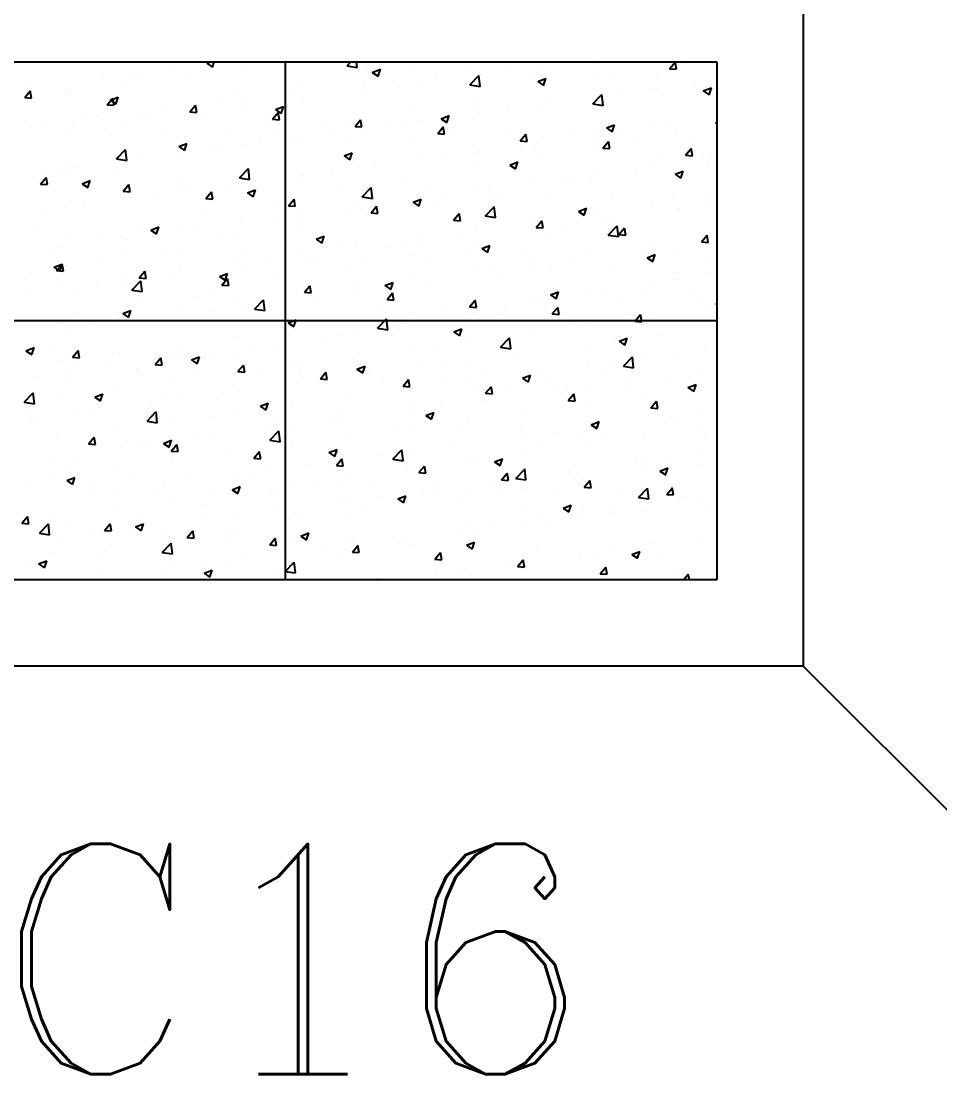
# Model space of a CAD drawing. Header units: millimetres. Extents: x 331487 to 517269, y 198509 to 399936.
# Drawn here: x 431030 to 431828, y 334416 to 335349 of the extents above; entities that cross this region are included whole.
import ezdxf

# ---------------------------------------------------------------- set-up
doc = ezdxf.new("R2010")
doc.units = ezdxf.units.MM
doc.header["$MEASUREMENT"] = 0
doc.layers.add('COLUMN', color=6, linetype='Continuous')
doc.layers.add('FOOTING', color=5, linetype='Continuous')
doc.styles.add('RC', font='romanc.shx', dxfattribs={"height": 200})

msp = doc.modelspace()

# ---------------------------------------------------------------- linework, layer by layer
at = {"layer": 'COLUMN'}
for p, q in [((430884.35, 335313.5), (431634.35, 335313.5)), ((431634.35, 335313.5), (431634.35, 334863.5)), ((431634.35, 334863.5), (430884.35, 334863.5))]:
    msp.add_line(p, q, dxfattribs=at)
at = {"layer": 'COLUMN', "color": 2, "linetype": 'Continuous'}
for p, q in [((431190.38, 335308.81), (431190.38, 335308.81)), ((431191.35, 335312.45), (431194.1, 335313.5)), ((431191.35, 335312.45), (431196.32, 335309.09)), ((431196.32, 335309.09), (431197.8, 335313.5)), ((431261.43, 335313.21), (431261.43, 335313.21)), ((431313.13, 335310.16), (431316.33, 335313.5)), ((431313.14, 335310.17), (431322.03, 335308.79)), ((431314.82, 335310.95), (431314.82, 335310.95)), ((431322.04, 335308.79), (431321.49, 335313.5)), ((431453.33, 335310.35), (431453.33, 335310.35)), ((431479.8, 335309.13), (431479.8, 335309.13)), ((431526.31, 335313.5), (431527.4, 335313.41)), ((431527.4, 335313.4), (431527.38, 335313.5)), ((431593.15, 335307.65), (431597.97, 335313.4)), ((431599.12, 335307.13), (431597.97, 335313.39)), ((431602.44, 335311.92), (431602.44, 335311.92)), ((431101.45, 335300.01), (431101.45, 335300.01)), ((431126.49, 335303.3), (431126.49, 335303.3)), ((431164.36, 335308.29), (431164.36, 335308.29)), ((431173.43, 335300.54), (431173.43, 335300.54)), ((431225.37, 335308.04), (431225.37, 335308.04)), ((431330.98, 335306.87), (431330.98, 335306.87)), ((431335.06, 335304.44), (431342.06, 335307.13)), ((431335.06, 335304.44), (431340.04, 335301.08)), ((431340.03, 335301.08), (431342.06, 335307.12)), ((431368.2, 335308.7), (431368.2, 335308.7)), ((431390.18, 335302.04), (431390.18, 335302.04)), ((431419.85, 335293.61), (431427.64, 335301.73)), ((431421.58, 335306.44), (431421.58, 335306.44)), ((431428.76, 335292.24), (431427.65, 335301.74)), ((431429.29, 335302.73), (431429.29, 335302.73)), ((431474.96, 335304.19), (431474.96, 335304.19)), ((431528.34, 335301.93), (431528.34, 335301.93)), ((431544.12, 335301.91), (431544.12, 335301.91)), ((431581.73, 335299.68), (431581.73, 335299.68)), ((431593.15, 335307.65), (431599.12, 335307.13)), ((431038.3, 335291.69), (431038.3, 335291.69)), ((431122.92, 335294.14), (431122.92, 335294.14)), ((431132.06, 335298.8), (431132.06, 335298.8)), ((431272.66, 335296.86), (431272.66, 335296.86)), ((431327.27, 335293.76), (431327.27, 335293.76)), ((431352.3, 335297.05), (431352.3, 335297.05)), ((431377.95, 335295.69), (431377.95, 335295.69)), ((431419.86, 335293.62), (431428.76, 335292.24)), ((431478.77, 335296.43), (431485.78, 335299.12)), ((431478.77, 335296.43), (431483.75, 335293.07)), ((431483.75, 335293.07), (431485.77, 335299.12)), ((431485.8, 335291.9), (431485.8, 335291.9)), ((431578.12, 335290.8), (431578.12, 335290.8)), ((431581.87, 335290.38), (431581.87, 335290.38)), ((431616, 335295.79), (431616, 335295.79)), ((431622.49, 335288.42), (431629.49, 335291.11)), ((431627.46, 335285.06), (431629.49, 335291.11)), ((431632.38, 335296.78), (431632.38, 335296.78)), ((431033.21, 335282.64), (431038.03, 335288.38)), ((431033.21, 335282.64), (431039.19, 335282.11)), ((431039.19, 335282.11), (431038.03, 335288.38)), ((431071.58, 335287.1), (431071.58, 335287.1)), ((431073.74, 335288.78), (431073.74, 335288.78)), ((431104.94, 335276.36), (431109.76, 335282.11)), ((431107.33, 335280.19), (431114.33, 335282.88)), ((431110.91, 335275.83), (431109.76, 335282.1)), ((431112.3, 335276.84), (431114.33, 335282.88)), ((431214.34, 335286.85), (431214.34, 335286.85)), ((431264.12, 335285.44), (431264.12, 335285.44)), ((431275.5, 335281.79), (431275.5, 335281.79)), ((431326.01, 335288.19), (431326.01, 335288.19)), ((431427.49, 335281.88), (431427.49, 335281.88)), ((431526.58, 335277.06), (431534.37, 335285.17)), ((431530.53, 335283.34), (431530.53, 335283.34)), ((431535.48, 335275.69), (431534.38, 335285.19)), ((431553.09, 335287.51), (431553.09, 335287.51)), ((431622.49, 335288.42), (431627.46, 335285.07)), ((431104.94, 335276.36), (431110.92, 335275.84)), ((431107.33, 335280.19), (431112.3, 335276.84)), ((431156.02, 335276.84), (431156.02, 335276.84)), ((431176.66, 335270.09), (431181.49, 335275.83)), ((431182.64, 335269.56), (431181.48, 335275.83)), ((431201.21, 335277.16), (431201.21, 335277.16)), ((431224.16, 335274.75), (431224.16, 335274.75)), ((431226.24, 335280.46), (431226.24, 335280.46)), ((431251.04, 335272.19), (431258.04, 335274.87)), ((431251.04, 335272.19), (431256.01, 335268.83)), ((431256.01, 335268.83), (431258.04, 335274.87)), ((431369.17, 335271.87), (431369.17, 335271.87)), ((431452.06, 335274.21), (431452.06, 335274.21)), ((431478.59, 335275.84), (431478.59, 335275.84)), ((431489.93, 335279.19), (431489.93, 335279.19)), ((431526.59, 335277.07), (431535.48, 335275.69)), ((431081.81, 335268.88), (431081.81, 335268.88)), ((431097.7, 335266.83), (431097.7, 335266.83)), ((431100.18, 335263.86), (431100.18, 335263.86)), ((431135.2, 335266.62), (431135.2, 335266.62)), ((431138.05, 335268.85), (431138.05, 335268.85)), ((431172.22, 335267.25), (431172.22, 335267.25)), ((431176.66, 335270.09), (431182.64, 335269.56)), ((431188.58, 335264.36), (431188.58, 335264.36)), ((431241.96, 335262.11), (431241.96, 335262.11)), ((431248.39, 335263.81), (431253.21, 335269.56)), ((431248.39, 335263.81), (431254.37, 335263.29)), ((431254.37, 335263.28), (431253.21, 335269.55)), ((431320.12, 335257.54), (431324.94, 335263.28)), ((431326.09, 335257.01), (431324.94, 335263.28)), ((431363.87, 335262.6), (431363.87, 335262.6)), ((431376.73, 335262.4), (431376.73, 335262.4)), ((431394.75, 335264.18), (431401.75, 335266.86)), ((431394.75, 335264.18), (431399.73, 335260.82)), ((431399.72, 335260.82), (431401.75, 335266.86)), ((431427.03, 335270.91), (431427.03, 335270.91)), ((431428.08, 335269.44), (431428.08, 335269.44)), ((431631.16, 335263.49), (431631.16, 335263.49)), ((431039.38, 335256.82), (431039.38, 335256.82)), ((431049.52, 335257.7), (431049.52, 335257.7)), ((431070.36, 335253.81), (431070.36, 335253.81)), ((431075.15, 335260.56), (431075.15, 335260.56)), ((431102.9, 335255.44), (431102.9, 335255.44)), ((431121.71, 335260.85), (431121.71, 335260.85)), ((431156.28, 335253.19), (431156.28, 335253.19)), ((431295.34, 335259.85), (431295.34, 335259.85)), ((431300.96, 335254.32), (431300.96, 335254.32)), ((431310.85, 335261.86), (431310.85, 335261.86)), ((431320.12, 335257.54), (431326.09, 335257.01)), ((431324.79, 335254.9), (431324.79, 335254.9)), ((431326, 335257.61), (431326, 335257.61)), ((431348.72, 335257.6), (431348.72, 335257.6)), ((431391.84, 335251.26), (431396.66, 335257.01)), ((431397.82, 335250.73), (431396.66, 335257)), ((431402.11, 335255.34), (431402.11, 335255.34)), ((431455.49, 335253.09), (431455.49, 335253.09)), ((431538.47, 335256.17), (431545.47, 335258.86)), ((431538.47, 335256.17), (431543.44, 335252.81)), ((431543.44, 335252.81), (431545.46, 335258.85)), ((431580.65, 335257.09), (431580.65, 335257.09)), ((431589.69, 335256.35), (431589.69, 335256.35)), ((431633.3, 335260.5), (431634.35, 335261.6)), ((431633.31, 335260.52), (431634.35, 335260.36)), ((431209.66, 335250.93), (431209.66, 335250.93)), ((431237.81, 335246), (431237.81, 335246)), ((431252.53, 335251.85), (431252.53, 335251.85)), ((431263.04, 335248.68), (431263.04, 335248.68)), ((431274.28, 335248.5), (431274.28, 335248.5)), ((431316.43, 335246.42), (431316.43, 335246.42)), ((431369.81, 335244.17), (431369.81, 335244.17)), ((431391.84, 335251.26), (431397.82, 335250.74)), ((431463.57, 335244.99), (431468.39, 335250.73)), ((431463.57, 335244.99), (431469.55, 335244.46)), ((431469.54, 335244.46), (431468.39, 335250.73)), ((431508.87, 335250.83), (431508.87, 335250.83)), ((431526.78, 335248.07), (431526.78, 335248.07)), ((431529.31, 335250.05), (431529.31, 335250.05)), ((431535.29, 335238.71), (431540.12, 335244.46)), ((431541.27, 335238.18), (431540.11, 335244.45)), ((431551.81, 335251.36), (431551.81, 335251.36)), ((431562.25, 335248.58), (431562.25, 335248.58)), ((431598.31, 335252.25), (431598.31, 335252.25)), ((431615.64, 335246.32), (431615.64, 335246.32)), ((431112.94, 335229.3), (431120.73, 335237.42)), ((431121.84, 335227.93), (431120.74, 335237.43)), ((431167.02, 335239.93), (431174.02, 335242.62)), ((431167.02, 335239.93), (431171.99, 335236.58)), ((431171.99, 335236.58), (431174.02, 335242.62)), ((431174.9, 335237.72), (431174.9, 335237.72)), ((431194.21, 335241.84), (431194.21, 335241.84)), ((431199.94, 335241.02), (431199.94, 335241.02)), ((431222.94, 335241.46), (431222.94, 335241.46)), ((431310.73, 335231.92), (431317.73, 335234.61)), ((431315.7, 335228.57), (431317.73, 335234.61)), ((431423.19, 335241.91), (431423.19, 335241.91)), ((431425.75, 335234.77), (431425.75, 335234.77)), ((431426.86, 335236.15), (431426.86, 335236.15)), ((431463.63, 335239.75), (431463.63, 335239.75)), ((431476.57, 335239.65), (431476.57, 335239.65)), ((431477.37, 335242.55), (431477.37, 335242.55)), ((431529.96, 335237.4), (431529.96, 335237.4)), ((431535.29, 335238.71), (431541.27, 335238.19)), ((431539.99, 335242.24), (431539.99, 335242.24)), ((431583.34, 335235.14), (431583.34, 335235.14)), ((431607.02, 335232.44), (431611.84, 335238.18)), ((431613, 335231.91), (431611.84, 335238.17)), ((431111.75, 335229.41), (431111.75, 335229.41)), ((431112.95, 335229.31), (431121.84, 335227.93)), ((431120.49, 335227.56), (431120.49, 335227.56)), ((431135.89, 335231.83), (431135.89, 335231.83)), ((431171, 335233.96), (431171, 335233.96)), ((431310.73, 335231.92), (431315.7, 335228.57)), ((431375.52, 335229.11), (431375.52, 335229.11)), ((431400.72, 335231.47), (431400.72, 335231.47)), ((431454.44, 335223.91), (431461.45, 335226.6)), ((431459.41, 335220.56), (431461.44, 335226.6)), ((431481.68, 335232.23), (431481.68, 335232.23)), ((431607.02, 335232.44), (431613, 335231.91)), ((431622.27, 335230.29), (431622.27, 335230.29)), ((431626.54, 335225.22), (431626.54, 335225.22)), ((431629.95, 335230.2), (431629.95, 335230.2)), ((431048.84, 335221.12), (431048.84, 335221.12)), ((431061.92, 335218.04), (431061.92, 335218.04)), ((431069.15, 335220.52), (431069.15, 335220.52)), ((431073.87, 335224.42), (431073.87, 335224.42)), ((431077.57, 335221.82), (431077.57, 335221.82)), ((431115.3, 335215.79), (431115.3, 335215.79)), ((431219.66, 335212.75), (431227.45, 335220.87)), ((431228.57, 335211.38), (431227.46, 335220.88)), ((431299.69, 335218.17), (431299.69, 335218.17)), ((431323.58, 335221.61), (431323.58, 335221.61)), ((431337.56, 335223.16), (431337.56, 335223.16)), ((431423.36, 335222.22), (431423.36, 335222.22)), ((431454.44, 335223.91), (431459.42, 335220.56)), ((431528.09, 335216.76), (431528.09, 335216.76)), ((431563.38, 335216.91), (431563.38, 335216.91)), ((431563.96, 335220.28), (431563.96, 335220.28)), ((431579.44, 335223.8), (431579.44, 335223.8)), ((431598.16, 335215.91), (431605.16, 335218.59)), ((431598.16, 335215.91), (431603.13, 335212.55)), ((431603.13, 335212.55), (431605.16, 335218.59)), ((431047.09, 335207.42), (431051.91, 335213.16)), ((431047.09, 335207.42), (431053.07, 335206.89)), ((431053.06, 335206.89), (431051.91, 335213.16)), ((431083, 335207.68), (431090, 335210.37)), ((431083, 335207.68), (431087.97, 335204.32)), ((431087.97, 335204.32), (431089.99, 335210.37)), ((431118.81, 335201.14), (431123.63, 335206.89)), ((431124.79, 335200.61), (431123.63, 335206.88)), ((431168.68, 335213.53), (431168.68, 335213.53)), ((431211.5, 335206.56), (431211.5, 335206.56)), ((431219.67, 335212.76), (431228.57, 335211.38)), ((431221.72, 335208.17), (431221.72, 335208.17)), ((431222.06, 335211.28), (431222.06, 335211.28)), ((431273.07, 335215.21), (431273.07, 335215.21)), ((431274.66, 335214.88), (431274.66, 335214.88)), ((431275.45, 335209.02), (431275.45, 335209.02)), ((431328.83, 335206.77), (431328.83, 335206.77)), ((431365.04, 335212.21), (431365.04, 335212.21)), ((431476.16, 335209.26), (431476.16, 335209.26)), ((431500.47, 335208.63), (431500.47, 335208.63)), ((431505.64, 335210.27), (431505.64, 335210.27)), ((431525.51, 335211.92), (431525.51, 335211.92)), ((431118.81, 335201.14), (431124.79, 335200.62)), ((431148.59, 335198.28), (431148.59, 335198.28)), ((431169.79, 335200.67), (431169.79, 335200.67)), ((431173.63, 335201.57), (431173.63, 335201.57)), ((431190.54, 335194.87), (431195.36, 335200.61)), ((431196.52, 335194.34), (431195.36, 335200.61)), ((431226.71, 335199.67), (431233.71, 335202.36)), ((431226.71, 335199.67), (431231.68, 335196.32)), ((431231.68, 335196.31), (431233.71, 335202.36)), ((431306.72, 335202.2), (431306.72, 335202.2)), ((431326.39, 335196.2), (431334.17, 335204.31)), ((431335.29, 335194.83), (431334.19, 335204.33)), ((431382.21, 335204.51), (431382.21, 335204.51)), ((431425.65, 335202.86), (431425.65, 335202.86)), ((431435.59, 335202.26), (431435.59, 335202.26)), ((431437.32, 335200.31), (431437.32, 335200.31)), ((431447.32, 335200.26), (431447.32, 335200.26)), ((431488.98, 335200), (431488.98, 335200)), ((431542.36, 335197.75), (431542.36, 335197.75)), ((431628.73, 335196.91), (431628.73, 335196.91)), ((431085.44, 335189.96), (431085.44, 335189.96)), ((431119.28, 335194.27), (431119.28, 335194.27)), ((431190.54, 335194.87), (431196.52, 335194.34)), ((431248.4, 335192.19), (431248.4, 335192.19)), ((431262.27, 335188.59), (431267.09, 335194.34)), ((431262.27, 335188.59), (431268.24, 335188.07)), ((431268.24, 335188.06), (431267.09, 335194.33)), ((431322.36, 335188.32), (431322.36, 335188.32)), ((431326.4, 335196.21), (431335.29, 335194.83)), ((431333.99, 335182.32), (431338.81, 335188.06)), ((431339.97, 335181.79), (431338.81, 335188.06)), ((431370.42, 335191.66), (431377.42, 335194.35)), ((431370.42, 335191.66), (431375.4, 335188.31)), ((431374.3, 335195.82), (431374.3, 335195.82)), ((431374.41, 335192.03), (431374.41, 335192.03)), ((431375.39, 335188.31), (431377.42, 335194.35)), ((431389, 335190.25), (431389, 335190.25)), ((431399.45, 335195.33), (431399.45, 335195.33)), ((431433.11, 335179.64), (431440.9, 335187.76)), ((431442.02, 335178.28), (431440.91, 335187.78)), ((431578.22, 335190.51), (431578.22, 335190.51)), ((431595.74, 335195.49), (431595.74, 335195.49)), ((431625.26, 335189.08), (431625.26, 335189.08)), ((431047.57, 335184.98), (431047.57, 335184.98)), ((431067.93, 335187.23), (431067.93, 335187.23)), ((431190.08, 335182.18), (431190.08, 335182.18)), ((431271.85, 335181.92), (431271.85, 335181.92)), ((431273.38, 335178.73), (431273.38, 335178.73)), ((431311.26, 335183.72), (431311.26, 335183.72)), ((431330.68, 335180.24), (431330.68, 335180.24)), ((431333.99, 335182.32), (431339.97, 335181.79)), ((431405.72, 335176.04), (431410.54, 335181.79)), ((431411.69, 335175.51), (431410.54, 335181.78)), ((431433.12, 335179.66), (431442.02, 335178.28)), ((431514.13, 335183.65), (431521.14, 335186.34)), ((431514.13, 335183.65), (431519.11, 335180.3)), ((431519.11, 335180.3), (431521.13, 335186.34)), ((431526.88, 335183.47), (431526.88, 335183.47)), ((431600.23, 335185.78), (431600.23, 335185.78)), ((431602.15, 335185.29), (431602.15, 335185.29)), ((431131.76, 335172.17), (431131.76, 335172.17)), ((431142.69, 335167.42), (431149.69, 335170.11)), ((431147.66, 335164.06), (431149.68, 335170.1)), ((431220.51, 335174.88), (431220.51, 335174.88)), ((431248.35, 335175.43), (431248.35, 335175.43)), ((431272.36, 335170.23), (431272.36, 335170.23)), ((431405.72, 335176.04), (431411.7, 335175.52)), ((431424.43, 335169.57), (431424.43, 335169.57)), ((431474.17, 335169.19), (431474.17, 335169.19)), ((431474.94, 335175.97), (431474.94, 335175.97)), ((431477.44, 335169.77), (431482.26, 335175.51)), ((431477.44, 335169.77), (431483.42, 335169.24)), ((431483.42, 335169.24), (431482.26, 335175.51)), ((431499.2, 335172.48), (431499.2, 335172.48)), ((431537.07, 335177.47), (431537.07, 335177.47)), ((431539.83, 335163.09), (431547.62, 335171.21)), ((431543.83, 335175.28), (431543.83, 335175.28)), ((431548.74, 335161.73), (431547.64, 335171.22)), ((431549.17, 335163.49), (431553.99, 335169.24)), ((431555.15, 335162.96), (431553.99, 335169.23)), ((431042.44, 335166.95), (431042.44, 335166.95)), ((431073.45, 335162.16), (431073.45, 335162.16)), ((431095.83, 335164.69), (431095.83, 335164.69)), ((431118.06, 335160.98), (431118.06, 335160.98)), ((431142.69, 335167.42), (431147.66, 335164.06)), ((431147.32, 335162.13), (431147.32, 335162.13)), ((431149.21, 335162.43), (431149.21, 335162.43)), ((431168.57, 335167.38), (431168.57, 335167.38)), ((431185.19, 335167.12), (431185.19, 335167.12)), ((431202.59, 335160.18), (431202.59, 335160.18)), ((431214.04, 335160.22), (431214.04, 335160.22)), ((431286.4, 335159.41), (431293.4, 335162.1)), ((431286.4, 335159.41), (431291.37, 335156.05)), ((431291.37, 335156.05), (431293.4, 335162.09)), ((431373.09, 335162.53), (431373.09, 335162.53)), ((431411.01, 335160.87), (431411.01, 335160.87)), ((431485.51, 335165.27), (431485.51, 335165.27)), ((431539.85, 335163.11), (431548.74, 335161.73)), ((431549.17, 335163.49), (431555.15, 335162.97)), ((431620.9, 335157.22), (431625.72, 335162.96)), ((431626.87, 335156.69), (431625.72, 335162.96)), ((431627.52, 335163.62), (431627.52, 335163.62)), ((431059.13, 335150.52), (431059.13, 335150.52)), ((431063.53, 335153.51), (431063.53, 335153.51)), ((431066.72, 335153.94), (431066.72, 335153.94)), ((431116.91, 335151.26), (431116.91, 335151.26)), ((431122.29, 335158.84), (431122.29, 335158.84)), ((431155.73, 335150.21), (431155.73, 335150.21)), ((431255.97, 335157.92), (431255.97, 335157.92)), ((431309.36, 335155.67), (431309.36, 335155.67)), ((431321.15, 335155.03), (431321.15, 335155.03)), ((431348.1, 335152.59), (431348.1, 335152.59)), ((431362.74, 335153.41), (431362.74, 335153.41)), ((431373.14, 335155.89), (431373.14, 335155.89)), ((431416.12, 335151.16), (431416.12, 335151.16)), ((431427.19, 335155.26), (431427.19, 335155.26)), ((431430.11, 335151.4), (431437.11, 335154.09)), ((431430.11, 335151.4), (431435.09, 335148.04)), ((431435.08, 335148.04), (431437.11, 335154.09)), ((431525.66, 335150.18), (431525.66, 335150.18)), ((431577.01, 335157.22), (431577.01, 335157.22)), ((431620.9, 335157.22), (431626.87, 335156.69)), ((431170.29, 335149), (431170.29, 335149)), ((431219.29, 335141.59), (431219.29, 335141.59)), ((431223.68, 335146.75), (431223.68, 335146.75)), ((431270.64, 335148.63), (431270.64, 335148.63)), ((431277.06, 335144.49), (431277.06, 335144.49)), ((431284.95, 335144.27), (431284.95, 335144.27)), ((431330.44, 335142.24), (431330.44, 335142.24)), ((431368.87, 335145.25), (431368.87, 335145.25)), ((431469.5, 335148.9), (431469.5, 335148.9)), ((431473.72, 335142.68), (431473.72, 335142.68)), ((431522.88, 335146.65), (431522.88, 335146.65)), ((431573.82, 335143.39), (431580.83, 335146.08)), ((431573.82, 335143.39), (431578.8, 335140.04)), ((431573.92, 335146.34), (431573.92, 335146.34)), ((431576.27, 335144.39), (431576.27, 335144.39)), ((431578.8, 335140.03), (431580.82, 335146.08)), ((431598.96, 335149.64), (431598.96, 335149.64)), ((431629.65, 335142.13), (431629.65, 335142.13)), ((431058.66, 335135.16), (431065.67, 335137.85)), ((431058.66, 335135.16), (431063.64, 335131.81)), ((431060.96, 335132.2), (431065.78, 335137.94)), ((431060.96, 335132.2), (431066.94, 335131.68)), ((431063.63, 335131.81), (431065.66, 335137.85)), ((431066.94, 335131.67), (431065.78, 335137.94)), ((431097.41, 335140.2), (431097.41, 335140.2)), ((431132.69, 335125.92), (431137.51, 335131.67)), ((431138.66, 335125.39), (431137.51, 335131.66)), ((431167.35, 335134.09), (431167.35, 335134.09)), ((431222.04, 335135.99), (431222.04, 335135.99)), ((431247.08, 335139.29), (431247.08, 335139.29)), ((431310.55, 335135.23), (431310.55, 335135.23)), ((431383.82, 335139.98), (431383.82, 335139.98)), ((431423.21, 335136.28), (431423.21, 335136.28)), ((431437.2, 335137.72), (431437.2, 335137.72)), ((431472.89, 335133.04), (431472.89, 335133.04)), ((431490.59, 335135.47), (431490.59, 335135.47)), ((431510.77, 335138.03), (431510.77, 335138.03)), ((431543.97, 335133.21), (431543.97, 335133.21)), ((431039.09, 335130.19), (431039.09, 335130.19)), ((431116.84, 335127.69), (431116.84, 335127.69)), ((431121.01, 335122.69), (431121.01, 335122.69)), ((431126.2, 335115.34), (431133.98, 335123.45)), ((431132.69, 335125.92), (431138.67, 335125.4)), ((431135.1, 335113.97), (431134, 335123.47)), ((431158.89, 335127.68), (431158.89, 335127.68)), ((431202.38, 335127.16), (431209.38, 335129.84)), ((431202.38, 335127.16), (431207.35, 335123.8)), ((431204.41, 335119.65), (431209.24, 335125.39)), ((431207.35, 335123.8), (431209.38, 335129.84)), ((431210.39, 335119.12), (431209.23, 335125.39)), ((431252.24, 335125.22), (431252.24, 335125.22)), ((431371.87, 335129.24), (431371.87, 335129.24)), ((431447.86, 335129.74), (431447.86, 335129.74)), ((431575.79, 335123.93), (431575.79, 335123.93)), ((431597.35, 335130.96), (431597.35, 335130.96)), ((431598.02, 335125.62), (431598.02, 335125.62)), ((431626.3, 335130.33), (431626.3, 335130.33)), ((431065.5, 335120.65), (431065.5, 335120.65)), ((431075.93, 335113.86), (431075.93, 335113.86)), ((431095.98, 335119.4), (431095.98, 335119.4)), ((431126.21, 335115.35), (431135.1, 335113.97)), ((431193.92, 335115.21), (431193.92, 335115.21)), ((431204.42, 335119.65), (431210.39, 335119.13)), ((431269.42, 335115.34), (431269.42, 335115.34)), ((431276.14, 335113.37), (431280.96, 335119.12)), ((431276.14, 335113.37), (431282.12, 335112.85)), ((431282.12, 335112.84), (431280.96, 335119.11)), ((431319.93, 335121.74), (431319.93, 335121.74)), ((431321.8, 335113.15), (431321.8, 335113.15)), ((431346.09, 335119.15), (431353.09, 335121.83)), ((431346.09, 335119.15), (431351.06, 335115.79)), ((431346.83, 335116.44), (431346.83, 335116.44)), ((431347.87, 335107.1), (431352.69, 335112.84)), ((431351.06, 335115.79), (431353.09, 335121.83)), ((431353.84, 335106.57), (431352.69, 335112.84)), ((431384.71, 335121.43), (431384.71, 335121.43)), ((431489.8, 335111.14), (431496.8, 335113.83)), ((431494.77, 335107.78), (431496.8, 335113.82)), ((431524.45, 335116.89), (431524.45, 335116.89)), ((431539.7, 335115.61), (431539.7, 335115.61)), ((431610.52, 335115.18), (431610.52, 335115.18)), ((431032.83, 335111.08), (431032.83, 335111.08)), ((431129.31, 335111.6), (431129.31, 335111.6)), ((431135.6, 335105.2), (431135.6, 335105.2)), ((431182.7, 335109.35), (431182.7, 335109.35)), ((431218.08, 335108.3), (431218.08, 335108.3)), ((431232.92, 335098.78), (431240.71, 335106.9)), ((431236.08, 335107.09), (431236.08, 335107.09)), ((431241.83, 335097.42), (431240.72, 335106.92)), ((431258.64, 335104.83), (431258.64, 335104.83)), ((431289.46, 335104.84), (431289.46, 335104.84)), ((431347.87, 335107.1), (431353.84, 335106.57)), ((431419.59, 335100.82), (431424.41, 335106.57)), ((431425.57, 335100.29), (431424.41, 335106.56)), ((431472.51, 335109.39), (431472.51, 335109.39)), ((431481.38, 335105.6), (431481.38, 335105.6)), ((431489.8, 335111.14), (431494.78, 335107.78)), ((431547.62, 335106.9), (431547.62, 335106.9)), ((431572.65, 335110.2), (431572.65, 335110.2)), ((431621.98, 335103.66), (431621.98, 335103.66)), ((431633.52, 335103.13), (431634.35, 335103.45)), ((431077.28, 335095.19), (431077.28, 335095.19)), ((431115.63, 335094.4), (431115.63, 335094.4)), ((431118.35, 335094.9), (431125.36, 335097.59)), ((431118.35, 335094.9), (431123.33, 335091.55)), ((431123.33, 335091.55), (431125.35, 335097.59)), ((431166.14, 335100.8), (431166.14, 335100.8)), ((431195.74, 335096.55), (431195.74, 335096.55)), ((431220.77, 335099.85), (431220.77, 335099.85)), ((431232.93, 335098.8), (431241.83, 335097.42)), ((431342.84, 335102.58), (431342.84, 335102.58)), ((431370.65, 335095.95), (431370.65, 335095.95)), ((431396.22, 335100.33), (431396.22, 335100.33)), ((431419.59, 335100.82), (431425.57, 335100.3)), ((431422, 335102.99), (431422, 335102.99)), ((431423.06, 335095.59), (431423.06, 335095.59)), ((431449.61, 335098.07), (431449.61, 335098.07)), ((431484.46, 335098.59), (431484.46, 335098.59)), ((431491.32, 335094.55), (431496.14, 335100.29)), ((431491.32, 335094.55), (431497.3, 335094.02)), ((431497.29, 335094.02), (431496.14, 335100.29)), ((431502.99, 335095.81), (431502.99, 335095.81)), ((431625.08, 335097.05), (431625.08, 335097.05)), ((431633.52, 335103.13), (431634.35, 335102.57)), ((431064.28, 335087.36), (431064.28, 335087.36)), ((431132.58, 335088.24), (431132.58, 335088.24)), ((431262.07, 335086.89), (431269.07, 335089.58)), ((431262.07, 335086.89), (431267.04, 335083.54)), ((431267.04, 335083.54), (431269.07, 335089.58)), ((431318.71, 335088.45), (431318.71, 335088.45)), ((431339.64, 335082.23), (431347.43, 335090.35)), ((431348.55, 335080.87), (431347.45, 335090.36)), ((431364.74, 335085.58), (431364.74, 335085.58)), ((431421.55, 335090.3), (431421.55, 335090.3)), ((431446.59, 335093.6), (431446.59, 335093.6)), ((431556.37, 335093.56), (431556.37, 335093.56)), ((431563.04, 335088.27), (431567.87, 335094.02)), ((431563.05, 335088.27), (431569.02, 335087.75)), ((431563.66, 335093.65), (431563.66, 335093.65)), ((431569.02, 335087.74), (431567.86, 335094.01)), ((431574.57, 335090.64), (431574.57, 335090.64)), ((431609.75, 335091.3), (431609.75, 335091.3)), ((431069.67, 335079.96), (431069.67, 335079.96)), ((431094.71, 335083.25), (431094.71, 335083.25)), ((431268.2, 335082.05), (431268.2, 335082.05)), ((431306.43, 335075.57), (431306.43, 335075.57)), ((431320.52, 335077), (431320.52, 335077)), ((431339.66, 335082.25), (431348.55, 335080.87)), ((431358.4, 335081.99), (431358.4, 335081.99)), ((431405.78, 335078.88), (431412.78, 335081.57)), ((431405.78, 335078.88), (431410.75, 335075.53)), ((431410.75, 335075.53), (431412.78, 335081.57)), ((431471.29, 335076.1), (431471.29, 335076.1)), ((431505.34, 335083.64), (431505.34, 335083.64)), ((431523.23, 335083.6), (431523.23, 335083.6)), ((431584.22, 335075.74), (431584.22, 335075.74)), ((431164.92, 335067.51), (431164.92, 335067.51)), ((431216.86, 335075.01), (431216.86, 335075.01)), ((431295.49, 335073.71), (431295.49, 335073.71)), ((431420.78, 335069.7), (431420.78, 335069.7)), ((431446.37, 335065.68), (431454.16, 335073.8)), ((431447.02, 335073.63), (431447.02, 335073.63)), ((431455.27, 335064.31), (431454.17, 335073.81)), ((431521.31, 335067.46), (431521.31, 335067.46)), ((431546.34, 335070.75), (431546.34, 335070.75)), ((431549.49, 335070.88), (431556.49, 335073.56)), ((431549.49, 335070.88), (431554.47, 335067.52)), ((431554.46, 335067.52), (431556.49, 335073.56)), ((431034.33, 335062.65), (431041.33, 335065.34)), ((431034.33, 335062.65), (431039.31, 335059.29)), ((431039.3, 335059.29), (431041.33, 335065.34)), ((431056.46, 335062.76), (431056.46, 335062.76)), ((431074.84, 335056.98), (431079.66, 335062.72)), ((431074.84, 335056.98), (431080.82, 335056.46)), ((431080.81, 335056.45), (431079.66, 335062.72)), ((431109.84, 335060.5), (431109.84, 335060.5)), ((431114.41, 335061.11), (431114.41, 335061.11)), ((431163.22, 335058.25), (431163.22, 335058.25)), ((431169.43, 335057.11), (431169.43, 335057.11)), ((431178.04, 335054.64), (431185.05, 335057.33)), ((431183.02, 335051.28), (431185.04, 335057.33)), ((431194.46, 335060.41), (431194.46, 335060.41)), ((431232.34, 335065.39), (431232.34, 335065.39)), ((431248.11, 335065.56), (431248.11, 335065.56)), ((431369.44, 335062.66), (431369.44, 335062.66)), ((431388.71, 335063.62), (431388.71, 335063.62)), ((431446.38, 335065.69), (431455.27, 335064.31)), ((431458.15, 335059.14), (431458.15, 335059.14)), ((431553.09, 335049.13), (431560.88, 335057.25)), ((431562, 335047.76), (431560.89, 335057.26)), ((431573.36, 335057.35), (431573.36, 335057.35)), ((431601.85, 335058.66), (431601.85, 335058.66)), ((431623.87, 335063.76), (431623.87, 335063.76)), ((431063.07, 335054.07), (431063.07, 335054.07)), ((431077.54, 335049.33), (431077.54, 335049.33)), ((431106.27, 335048.8), (431106.27, 335048.8)), ((431146.56, 335050.7), (431151.38, 335056.45)), ((431146.56, 335050.7), (431152.54, 335050.18)), ((431152.54, 335050.18), (431151.38, 335056.44)), ((431178.05, 335054.64), (431183.02, 335051.29)), ((431189.79, 335055.55), (431189.79, 335055.55)), ((431216.6, 335055.99), (431216.6, 335055.99)), ((431218.29, 335044.43), (431223.11, 335050.17)), ((431224.27, 335043.9), (431223.11, 335050.17)), ((431266.99, 335048.76), (431266.99, 335048.76)), ((431269.99, 335053.74), (431269.99, 335053.74)), ((431317.5, 335055.16), (431317.5, 335055.16)), ((431321.76, 335046.63), (431328.76, 335049.32)), ((431323.37, 335051.48), (431323.37, 335051.48)), ((431326.73, 335043.28), (431328.76, 335049.32)), ((431330.39, 335053.61), (431330.39, 335053.61)), ((431376.75, 335049.23), (431376.75, 335049.23)), ((431395.25, 335050.86), (431395.25, 335050.86)), ((431420.28, 335054.16), (431420.28, 335054.16)), ((431522.01, 335050.31), (431522.01, 335050.31)), ((431543.53, 335048.65), (431543.53, 335048.65)), ((431553.1, 335049.14), (431562, 335047.76)), ((431043.37, 335040.51), (431043.37, 335040.51)), ((431068.4, 335043.81), (431068.4, 335043.81)), ((431130.92, 335047.07), (431130.92, 335047.07)), ((431131.47, 335045.54), (431131.47, 335045.54)), ((431184.31, 335044.82), (431184.31, 335044.82)), ((431215.64, 335041.72), (431215.64, 335041.72)), ((431218.29, 335044.43), (431224.27, 335043.91)), ((431237.69, 335042.56), (431237.69, 335042.56)), ((431272.07, 335043.6), (431272.07, 335043.6)), ((431290.02, 335038.15), (431294.84, 335043.9)), ((431290.02, 335038.15), (431295.99, 335037.63)), ((431291.07, 335040.3), (431291.07, 335040.3)), ((431295.99, 335037.63), (431294.84, 335043.89)), ((431321.76, 335046.63), (431326.73, 335043.28)), ((431332.09, 335042.55), (431332.09, 335042.55)), ((431430.13, 335046.97), (431430.13, 335046.97)), ((431465.47, 335038.62), (431472.47, 335041.31)), ((431465.47, 335038.62), (431470.45, 335035.27)), ((431470.08, 335042.82), (431470.08, 335042.82)), ((431470.44, 335035.27), (431472.47, 335041.31)), ((431483.52, 335044.72), (431483.52, 335044.72)), ((431485.21, 335038.64), (431485.21, 335038.64)), ((431536.9, 335042.46), (431536.9, 335042.46)), ((431590.28, 335040.2), (431590.28, 335040.2)), ((431621.06, 335044.61), (431621.06, 335044.61)), ((431073.15, 335035.53), (431073.15, 335035.53)), ((431163.71, 335034.22), (431163.71, 335034.22)), ((431213.75, 335033.59), (431213.75, 335033.59)), ((431269.18, 335034.27), (431269.18, 335034.27)), ((431294.22, 335037.56), (431294.22, 335037.56)), ((431344.45, 335038.05), (431344.45, 335038.05)), ((431361.74, 335031.88), (431366.56, 335037.62)), ((431361.74, 335031.88), (431367.72, 335031.36)), ((431367.72, 335031.35), (431366.56, 335037.62)), ((431368.22, 335029.37), (431368.22, 335029.37)), ((431397.84, 335035.79), (431397.84, 335035.79)), ((431419.57, 335036.41), (431419.57, 335036.41)), ((431433.47, 335025.6), (431438.29, 335031.35)), ((431439.44, 335025.07), (431438.29, 335031.34)), ((431451.22, 335033.54), (431451.22, 335033.54)), ((431504.6, 335031.28), (431504.6, 335031.28)), ((431520.04, 335031.31), (431520.04, 335031.31)), ((431557.91, 335036.3), (431557.91, 335036.3)), ((431557.98, 335029.03), (431557.98, 335029.03)), ((431609.18, 335030.61), (431616.19, 335033.3)), ((431609.18, 335030.61), (431614.16, 335027.26)), ((431614.16, 335027.26), (431616.18, 335033.3)), ((431622.65, 335030.47), (431622.65, 335030.47)), ((431032.73, 335017.92), (431040.52, 335026.04)), ((431041.64, 335016.56), (431040.53, 335026.06)), ((431061.85, 335020.78), (431061.85, 335020.78)), ((431094.02, 335022.39), (431101.02, 335025.08)), ((431094.02, 335022.39), (431099, 335019.03)), ((431098.99, 335019.03), (431101.02, 335025.07)), ((431113.2, 335027.82), (431113.2, 335027.82)), ((431155.43, 335023.58), (431155.43, 335023.58)), ((431168.16, 335020.97), (431168.16, 335020.97)), ((431206.03, 335025.95), (431206.03, 335025.95)), ((431316.28, 335021.87), (431316.28, 335021.87)), ((431426.9, 335028.63), (431426.9, 335028.63)), ((431431.85, 335019.7), (431431.85, 335019.7)), ((431433.47, 335025.6), (431439.45, 335025.08)), ((431495, 335028.02), (431495, 335028.02)), ((431505.19, 335019.33), (431510.02, 335025.07)), ((431511.17, 335018.8), (431510.01, 335025.07)), ((431572.14, 335024.06), (431572.14, 335024.06)), ((431611.36, 335026.77), (431611.36, 335026.77)), ((431032.74, 335017.94), (431041.64, 335016.56)), ((431036.56, 335011.93), (431036.56, 335011.93)), ((431097.11, 335013.57), (431097.11, 335013.57)), ((431143.12, 335017.67), (431143.12, 335017.67)), ((431237.74, 335014.38), (431244.74, 335017.07)), ((431237.74, 335014.38), (431242.71, 335011.02)), ((431242.71, 335011.02), (431244.73, 335017.06)), ((431265.77, 335015.47), (431265.77, 335015.47)), ((431368.58, 335018.62), (431368.58, 335018.62)), ((431368.94, 335011.42), (431368.94, 335011.42)), ((431393.97, 335014.72), (431393.97, 335014.72)), ((431505.19, 335019.33), (431511.17, 335018.81)), ((431520.8, 335017.02), (431520.8, 335017.02)), ((431576.92, 335013.05), (431581.74, 335018.8)), ((431576.92, 335013.05), (431582.9, 335012.53)), ((431582.9, 335012.52), (431581.74, 335018.79)), ((431038.79, 335003.56), (431038.79, 335003.56)), ((431042.09, 335004.37), (431042.09, 335004.37)), ((431079.97, 335009.35), (431079.97, 335009.35)), ((431089.94, 335009.67), (431089.94, 335009.67)), ((431139.45, 335001.37), (431147.24, 335009.49)), ((431139.47, 335001.39), (431148.36, 335000.01)), ((431143.33, 335007.42), (431143.33, 335007.42)), ((431148.36, 335000.01), (431147.26, 335009.5)), ((431162.49, 335000.93), (431162.49, 335000.93)), ((431196.71, 335005.16), (431196.71, 335005.16)), ((431214.43, 335008.43), (431214.43, 335008.43)), ((431250.09, 335002.91), (431250.09, 335002.91)), ((431305.78, 335003.11), (431305.78, 335003.11)), ((431310.26, 335008.61), (431310.26, 335008.61)), ((431381.45, 335006.37), (431388.45, 335009.06)), ((431381.45, 335006.37), (431386.42, 335003.01)), ((431386.42, 335003.01), (431388.45, 335009.06)), ((431418.35, 335003.12), (431418.35, 335003.12)), ((431468.86, 335009.53), (431468.86, 335009.53)), ((431525.16, 334998.36), (431532.16, 335001.05)), ((431530.13, 334995), (431532.16, 335001.05)), ((431594.76, 335005.17), (431594.76, 335005.17)), ((431619.79, 335008.47), (431619.79, 335008.47)), ((431111.98, 334994.53), (431111.98, 334994.53)), ((431242.88, 334994.82), (431242.88, 334994.82)), ((431246.18, 334984.82), (431253.97, 334992.94)), ((431251.94, 334998.6), (431251.94, 334998.6)), ((431255.08, 334983.45), (431253.98, 334992.95)), ((431267.91, 334998.12), (431267.91, 334998.12)), ((431303.47, 335000.65), (431303.47, 335000.65)), ((431356.86, 334998.4), (431356.86, 334998.4)), ((431367.01, 334996.08), (431367.01, 334996.08)), ((431410.24, 334996.14), (431410.24, 334996.14)), ((431463.62, 334993.88), (431463.62, 334993.88)), ((431493.73, 334991.87), (431493.73, 334991.87)), ((431517, 334991.63), (431517, 334991.63)), ((431525.16, 334998.36), (431530.14, 334995.01)), ((431531.6, 334996.86), (431531.6, 334996.86)), ((431597.72, 334998.99), (431597.72, 334998.99)), ((431621.44, 334997.18), (431621.44, 334997.18)), ((431060.64, 334987.49), (431060.64, 334987.49)), ((431088.71, 334981.76), (431093.53, 334987.51)), ((431094.69, 334981.23), (431093.53, 334987.5)), ((431153.71, 334982.13), (431160.72, 334984.81)), ((431153.71, 334982.13), (431158.69, 334978.77)), ((431158.68, 334978.77), (431160.71, 334984.81)), ((431179.72, 334986.51), (431179.72, 334986.51)), ((431193.62, 334988.58), (431193.62, 334988.58)), ((431246.19, 334984.83), (431255.08, 334983.45)), ((431264.56, 334982.18), (431264.56, 334982.18)), ((431315.07, 334988.59), (431315.07, 334988.59)), ((431468.69, 334988.58), (431468.69, 334988.58)), ((431519.58, 334983.73), (431519.58, 334983.73)), ((431539.4, 334988.98), (431539.4, 334988.98)), ((431570.39, 334989.37), (431570.39, 334989.37)), ((431570.93, 334990.78), (431570.93, 334990.78)), ((431623.77, 334987.12), (431623.77, 334987.12)), ((431088.71, 334981.76), (431094.69, 334981.24)), ((431116.81, 334978.23), (431116.81, 334978.23)), ((431135.3, 334978.57), (431135.3, 334978.57)), ((431141.85, 334981.52), (431141.85, 334981.52)), ((431160.44, 334975.48), (431165.26, 334981.23)), ((431160.44, 334975.48), (431166.42, 334974.96)), ((431166.41, 334974.96), (431165.26, 334981.22)), ((431213.21, 334975.14), (431213.21, 334975.14)), ((431232.17, 334969.21), (431236.99, 334974.96)), ((431238.14, 334968.68), (431236.98, 334974.95)), ((431297.43, 334974.12), (431304.43, 334976.8)), ((431297.43, 334974.12), (431302.4, 334970.76)), ((431302.4, 334970.76), (431304.43, 334976.8)), ((431352.9, 334968.27), (431360.69, 334976.39)), ((431361.81, 334966.9), (431360.7, 334976.4)), ((431367.67, 334975.28), (431367.67, 334975.28)), ((431405.54, 334980.26), (431405.54, 334980.26)), ((431467.64, 334976.24), (431467.64, 334976.24)), ((431481.09, 334978.97), (431481.09, 334978.97)), ((431621.68, 334977.04), (431621.68, 334977.04)), ((431631.36, 334974.01), (431631.36, 334974.01)), ((431053.66, 334969.91), (431053.66, 334969.91)), ((431076.98, 334968.56), (431076.98, 334968.56)), ((431161.27, 334967.65), (431161.27, 334967.65)), ((431232.17, 334969.21), (431238.14, 334968.69)), ((431279.48, 334963.67), (431279.48, 334963.67)), ((431303.89, 334962.93), (431308.71, 334968.68)), ((431309.87, 334962.41), (431308.71, 334968.67)), ((431342.63, 334971.98), (431342.63, 334971.98)), ((431352.91, 334968.28), (431361.81, 334966.9)), ((431417.13, 334969.83), (431417.13, 334969.83)), ((431422.77, 334968.96), (431422.77, 334968.96)), ((431441.14, 334966.11), (431448.14, 334968.8)), ((431441.14, 334966.11), (431446.11, 334962.75)), ((431446.11, 334962.75), (431448.14, 334968.79)), ((431563.37, 334967.02), (431563.37, 334967.02)), ((431568.45, 334965.73), (431568.45, 334965.73)), ((431593.48, 334969.03), (431593.48, 334969.03)), ((431620.22, 334963.89), (431620.22, 334963.89)), ((431059.42, 334954.2), (431059.42, 334954.2)), ((431070.47, 334958.57), (431070.47, 334958.57)), ((431110.76, 334961.24), (431110.76, 334961.24)), ((431123.85, 334956.32), (431123.85, 334956.32)), ((431216.57, 334955.38), (431216.57, 334955.38)), ((431241.6, 334958.68), (431241.6, 334958.68)), ((431303.89, 334962.93), (431309.87, 334962.41)), ((431313.85, 334955.3), (431313.85, 334955.3)), ((431364.45, 334958.95), (431364.45, 334958.95)), ((431365.79, 334962.79), (431365.79, 334962.79)), ((431375.62, 334956.66), (431380.44, 334962.4)), ((431375.62, 334956.66), (431381.59, 334956.14)), ((431381.59, 334956.13), (431380.44, 334962.4)), ((431447.34, 334950.38), (431452.16, 334956.13)), ((431453.32, 334949.86), (431452.16, 334956.12)), ((431459.63, 334951.72), (431467.41, 334959.83)), ((431468.53, 334950.35), (431467.43, 334959.85)), ((431505.05, 334957.01), (431505.05, 334957.01)), ((431505.29, 334957.42), (431505.29, 334957.42)), ((431569.71, 334957.49), (431569.71, 334957.49)), ((431584.85, 334958.1), (431591.85, 334960.79)), ((431584.85, 334958.1), (431589.83, 334954.74)), ((431589.82, 334954.74), (431591.85, 334960.79)), ((431038.17, 334947.4), (431038.17, 334947.4)), ((431069.69, 334949.87), (431076.69, 334952.56)), ((431069.69, 334949.87), (431074.67, 334946.52)), ((431074.66, 334946.52), (431076.69, 334952.56)), ((431091.56, 334945.14), (431091.56, 334945.14)), ((431153.42, 334947.07), (431153.42, 334947.07)), ((431177.24, 334954.06), (431177.24, 334954.06)), ((431230.62, 334951.81), (431230.62, 334951.81)), ((431263.34, 334948.89), (431263.34, 334948.89)), ((431284, 334949.55), (431284, 334949.55)), ((431306.13, 334948.94), (431306.13, 334948.94)), ((431337.38, 334947.3), (431337.38, 334947.3)), ((431390.76, 334945.04), (431390.76, 334945.04)), ((431442.39, 334949.14), (431442.39, 334949.14)), ((431446.73, 334947), (431446.73, 334947)), ((431447.34, 334950.38), (431453.32, 334949.86)), ((431459.64, 334951.73), (431468.53, 334950.35)), ((431467.42, 334952.43), (431467.42, 334952.43)), ((431518.37, 334950.45), (431518.37, 334950.45)), ((431519.07, 334944.11), (431523.89, 334949.85)), ((431525.04, 334943.58), (431523.89, 334949.85)), ((431090.51, 334938.79), (431090.51, 334938.79)), ((431115.54, 334942.08), (431115.54, 334942.08)), ((431144.94, 334942.89), (431144.94, 334942.89)), ((431198.32, 334940.63), (431198.32, 334940.63)), ((431212, 334941.85), (431212, 334941.85)), ((431213.4, 334941.86), (431220.41, 334944.55)), ((431213.4, 334941.86), (431218.38, 334938.51)), ((431218.38, 334938.51), (431220.4, 334944.55)), ((431247.81, 334938.93), (431247.81, 334938.93)), ((431251.7, 334938.37), (431251.7, 334938.37)), ((431305.09, 334936.12), (431305.09, 334936.12)), ((431341.36, 334935.83), (431341.36, 334935.83)), ((431357.12, 334933.85), (431364.12, 334936.54)), ((431362.09, 334930.5), (431364.12, 334936.54)), ((431379.23, 334940.82), (431379.23, 334940.82)), ((431388.41, 334936.99), (431388.41, 334936.99)), ((431415.92, 334936.55), (431415.92, 334936.55)), ((431444.15, 334942.78), (431444.15, 334942.78)), ((431466.43, 334942.95), (431466.43, 334942.95)), ((431497.53, 334940.53), (431497.53, 334940.53)), ((431519.07, 334944.11), (431525.05, 334943.59)), ((431550.91, 334938.27), (431550.91, 334938.27)), ((431566.35, 334935.17), (431574.14, 334943.28)), ((431575.26, 334933.8), (431574.15, 334943.3)), ((431590.8, 334937.83), (431595.62, 334943.58)), ((431590.8, 334937.83), (431596.77, 334937.31)), ((431596.77, 334937.31), (431595.61, 334943.57)), ((431604.29, 334936.02), (431604.29, 334936.02)), ((431109.55, 334927.95), (431109.55, 334927.95)), ((431160.06, 334934.36), (431160.06, 334934.36)), ((431189.49, 334928.92), (431189.49, 334928.92)), ((431316.33, 334932.54), (431316.33, 334932.54)), ((431330.09, 334926.98), (431330.09, 334926.98)), ((431357.12, 334933.85), (431362.09, 334930.5)), ((431358.47, 334933.86), (431358.47, 334933.86)), ((431364.57, 334929.5), (431364.57, 334929.5)), ((431411.85, 334931.61), (431411.85, 334931.61)), ((431465.23, 334929.35), (431465.23, 334929.35)), ((431500.83, 334925.85), (431507.83, 334928.53)), ((431505.8, 334922.49), (431507.83, 334928.53)), ((431518.61, 334927.1), (431518.61, 334927.1)), ((431542.14, 334926.29), (431542.14, 334926.29)), ((431566.36, 334935.18), (431575.26, 334933.8)), ((431567.18, 334929.59), (431567.18, 334929.59)), ((431601.56, 334932.03), (431601.56, 334932.03)), ((431605.05, 334934.57), (431605.05, 334934.57)), ((431619.01, 334930.6), (431619.01, 334930.6)), ((431030.86, 334912.82), (431035.68, 334918.56)), ((431036.84, 334912.29), (431035.68, 334918.56)), ((431058.2, 334920.91), (431058.2, 334920.91)), ((431131.17, 334918.91), (431131.17, 334918.91)), ((431215.3, 334919.24), (431215.3, 334919.24)), ((431253.17, 334924.22), (431253.17, 334924.22)), ((431271.77, 334916.97), (431271.77, 334916.97)), ((431312.64, 334922.01), (431312.64, 334922.01)), ((431478.99, 334917.98), (431478.99, 334917.98)), ((431500.83, 334925.85), (431505.8, 334922.49)), ((431517.15, 334917.16), (431517.15, 334917.16)), ((431543.24, 334922.02), (431543.24, 334922.02)), ((431568.49, 334924.2), (431568.49, 334924.2)), ((431572, 334924.84), (431572, 334924.84)), ((431625.38, 334922.59), (431625.38, 334922.59)), ((431030.86, 334912.82), (431036.84, 334912.29)), ((431045.99, 334903.96), (431053.78, 334912.08)), ((431050.58, 334907.74), (431050.58, 334907.74)), ((431054.89, 334902.59), (431053.79, 334912.09)), ((431072.86, 334908.9), (431072.86, 334908.9)), ((431102.59, 334906.54), (431107.41, 334912.29)), ((431108.56, 334906.01), (431107.41, 334912.28)), ((431127.11, 334907.63), (431127.11, 334907.63)), ((431129.38, 334909.61), (431136.38, 334912.3)), ((431129.38, 334909.61), (431134.36, 334906.26)), ((431134.35, 334906.25), (431136.38, 334912.3)), ((431190.26, 334915.94), (431190.26, 334915.94)), ((431210.78, 334908.56), (431210.78, 334908.56)), ((431262.12, 334915.6), (431262.12, 334915.6)), ((431416.08, 334909.69), (431416.08, 334909.69)), ((431441.11, 334912.99), (431441.11, 334912.99)), ((431465.21, 334909.66), (431465.21, 334909.66)), ((431484.92, 334912.01), (431484.92, 334912.01)), ((431046, 334903.97), (431054.89, 334902.59)), ((431064.2, 334899.35), (431064.2, 334899.35)), ((431089.23, 334902.64), (431089.23, 334902.64)), ((431102.59, 334906.54), (431108.57, 334906.02)), ((431103.96, 334905.49), (431103.96, 334905.49)), ((431157.34, 334903.23), (431157.34, 334903.23)), ((431158.84, 334901.07), (431158.84, 334901.07)), ((431174.31, 334900.27), (431179.14, 334906.01)), ((431174.31, 334900.27), (431180.29, 334899.74)), ((431180.29, 334899.74), (431179.13, 334906.01)), ((431210.72, 334900.98), (431210.72, 334900.98)), ((431213.45, 334906.96), (431213.45, 334906.96)), ((431246.04, 334893.99), (431250.86, 334899.74)), ((431252.02, 334893.46), (431250.86, 334899.73)), ((431264.11, 334898.72), (431264.11, 334898.72)), ((431273.09, 334901.6), (431280.1, 334904.29)), ((431273.1, 334901.6), (431278.07, 334898.25)), ((431278.07, 334898.25), (431280.09, 334904.29)), ((431352.93, 334901.38), (431352.93, 334901.38)), ((431414.7, 334903.26), (431414.7, 334903.26)), ((431426.6, 334902), (431426.6, 334902)), ((431108.33, 334894.66), (431108.33, 334894.66)), ((431152.71, 334887.41), (431160.5, 334895.53)), ((431155.14, 334896.95), (431155.14, 334896.95)), ((431161.62, 334886.04), (431160.51, 334895.54)), ((431246.04, 334893.99), (431252.02, 334893.47)), ((431290.02, 334893.1), (431290.02, 334893.1)), ((431315.05, 334896.39), (431315.05, 334896.39)), ((431317.49, 334896.46), (431317.49, 334896.46)), ((431317.77, 334887.72), (431322.59, 334893.46)), ((431323.74, 334887.19), (431322.59, 334893.45)), ((431363.36, 334896.22), (431363.36, 334896.22)), ((431368.28, 334891.99), (431368.28, 334891.99)), ((431370.87, 334894.21), (431370.87, 334894.21)), ((431416.81, 334893.59), (431423.81, 334896.28)), ((431416.81, 334893.59), (431421.78, 334890.24)), ((431421.78, 334890.24), (431423.81, 334896.28)), ((431424.25, 334891.95), (431424.25, 334891.95)), ((431477.63, 334889.7), (431477.63, 334889.7)), ((431540.87, 334890.14), (431540.87, 334890.14)), ((431567.28, 334890.91), (431567.28, 334890.91)), ((431578.74, 334895.13), (431578.74, 334895.13)), ((431617.79, 334897.31), (431617.79, 334897.31)), ((431045.36, 334877.36), (431052.36, 334880.05)), ((431050.33, 334874), (431052.36, 334880.04)), ((431056.99, 334887.62), (431056.99, 334887.62)), ((431096.82, 334886.94), (431096.82, 334886.94)), ((431152.72, 334887.42), (431161.62, 334886.04)), ((431188.99, 334879.8), (431188.99, 334879.8)), ((431226.86, 334884.78), (431226.86, 334884.78)), ((431260.91, 334882.32), (431260.91, 334882.32)), ((431309.96, 334881.98), (431309.96, 334881.98)), ((431311.42, 334888.72), (431311.42, 334888.72)), ((431317.77, 334887.72), (431323.74, 334887.19)), ((431389.49, 334881.44), (431394.31, 334887.19)), ((431389.49, 334881.44), (431395.47, 334880.92)), ((431395.47, 334880.91), (431394.31, 334887.18)), ((431461.22, 334875.16), (431466.04, 334880.91)), ((431467.19, 334874.64), (431466.04, 334880.9)), ((431515.84, 334886.85), (431515.84, 334886.85)), ((431515.93, 334883.87), (431515.93, 334883.87)), ((431531.02, 334887.44), (431531.02, 334887.44)), ((431560.52, 334885.58), (431567.52, 334888.27)), ((431560.52, 334885.58), (431565.5, 334882.23)), ((431565.49, 334882.23), (431567.52, 334888.27)), ((431584.4, 334885.19), (431584.4, 334885.19)), ((431038.5, 334876.93), (431038.5, 334876.93)), ((431045.36, 334877.36), (431050.33, 334874)), ((431163.96, 334876.5), (431163.96, 334876.5)), ((431189.07, 334869.35), (431196.07, 334872.04)), ((431194.04, 334865.99), (431196.07, 334872.03)), ((431209.56, 334875.27), (431209.56, 334875.27)), ((431251.65, 334871.97), (431251.65, 334871.97)), ((431259.44, 334870.86), (431267.22, 334878.97)), ((431259.45, 334870.87), (431268.34, 334869.49)), ((431268.34, 334869.49), (431267.24, 334878.99)), ((431389.77, 334870.25), (431389.77, 334870.25)), ((431414.81, 334873.55), (431414.81, 334873.55)), ((431452.68, 334878.53), (431452.68, 334878.53)), ((431461.22, 334875.16), (431467.2, 334874.64)), ((431464, 334876.37), (431464, 334876.37)), ((431532.94, 334868.89), (431537.77, 334874.63)), ((431538.92, 334868.36), (431537.76, 334874.63)), ((431597.43, 334872.36), (431597.43, 334872.36)), ((431100.8, 334868.19), (431100.8, 334868.19)), ((431157.63, 334867.78), (431157.63, 334867.78)), ((431189.07, 334869.35), (431194.05, 334865.99)), ((431338.42, 334863.5), (431339.79, 334864.03)), ((431339.61, 334863.5), (431339.78, 334864.03)), ((431413.49, 334869.97), (431413.49, 334869.97)), ((431532.94, 334868.89), (431538.92, 334868.37)), ((431605.42, 334863.5), (431609.49, 334868.36)), ((431610.38, 334863.5), (431609.49, 334868.35)), ((431615.59, 334864), (431615.59, 334864)), ((431616.57, 334864.02), (431616.57, 334864.02))]:
    msp.add_line(p, q, dxfattribs=at)
at = {"layer": 'FOOTING', "color": 5}
for p, q in [((431709.35, 335388.5), (431709.35, 334788.5)), ((431709.35, 334788.5), (430809.35, 334788.5))]:
    msp.add_line(p, q, dxfattribs=at)
at = {"layer": 'FOOTING'}
for p, q in [((431259.35, 335313.5), (431259.35, 334863.5)), ((431634.35, 335088.5), (430884.35, 335088.5)), ((431709.35, 334788.5), (433009.35, 333488.5))]:
    msp.add_line(p, q, dxfattribs=at)

# ---------------------------------------------------------------- texts
at = {"layer": 'COLUMN', "style": 'RC'}
msp.add_text('C16', height=200, dxfattribs=at).set_placement((431004.88, 334434.11))

doc.saveas('drawing.dxf')
